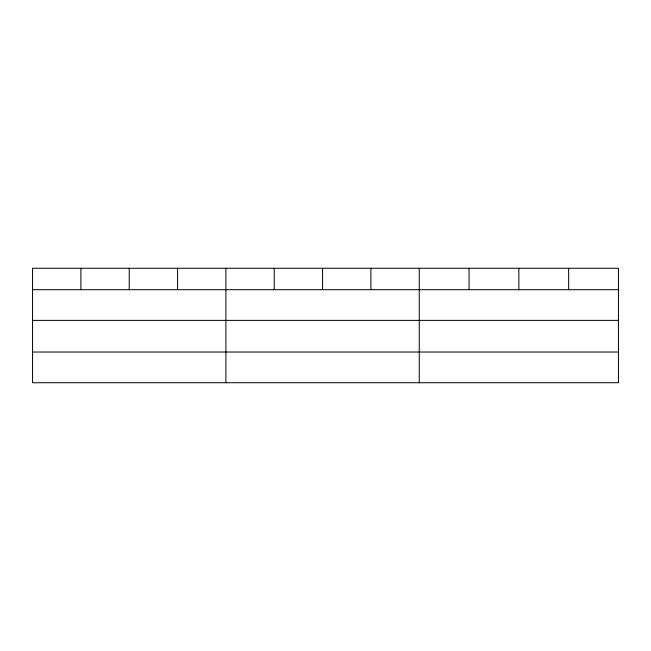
<?xml version="1.0" encoding="UTF-8"?>
<svg xmlns="http://www.w3.org/2000/svg" width="651" height="651" viewBox="0 0 651 651"><rect width="100%" height="100%" fill="white"/><g stroke="black" fill="none" stroke-linecap="round" stroke-linejoin="round"><path stroke-width="0.98" d="M618.45 320.39L618.45 268.269L32.55 268.269L32.55 382.731L618.45 382.731L618.45 320.39L32.55 320.39M32.55 289.695L618.45 289.695M32.55 352.028L618.45 352.028M568.648 268.269L568.648 289.695M518.847 268.269L518.847 289.695M469.045 268.269L469.045 289.695M419.244 268.269L419.244 382.731M370.907 268.269L370.907 289.695M322.57 268.269L322.57 289.695M274.234 268.269L274.234 289.695M225.897 268.269L225.897 382.731M177.56 268.269L177.56 289.695M129.224 268.269L129.224 289.695M80.887 268.269L80.887 289.695"/></g></svg>
